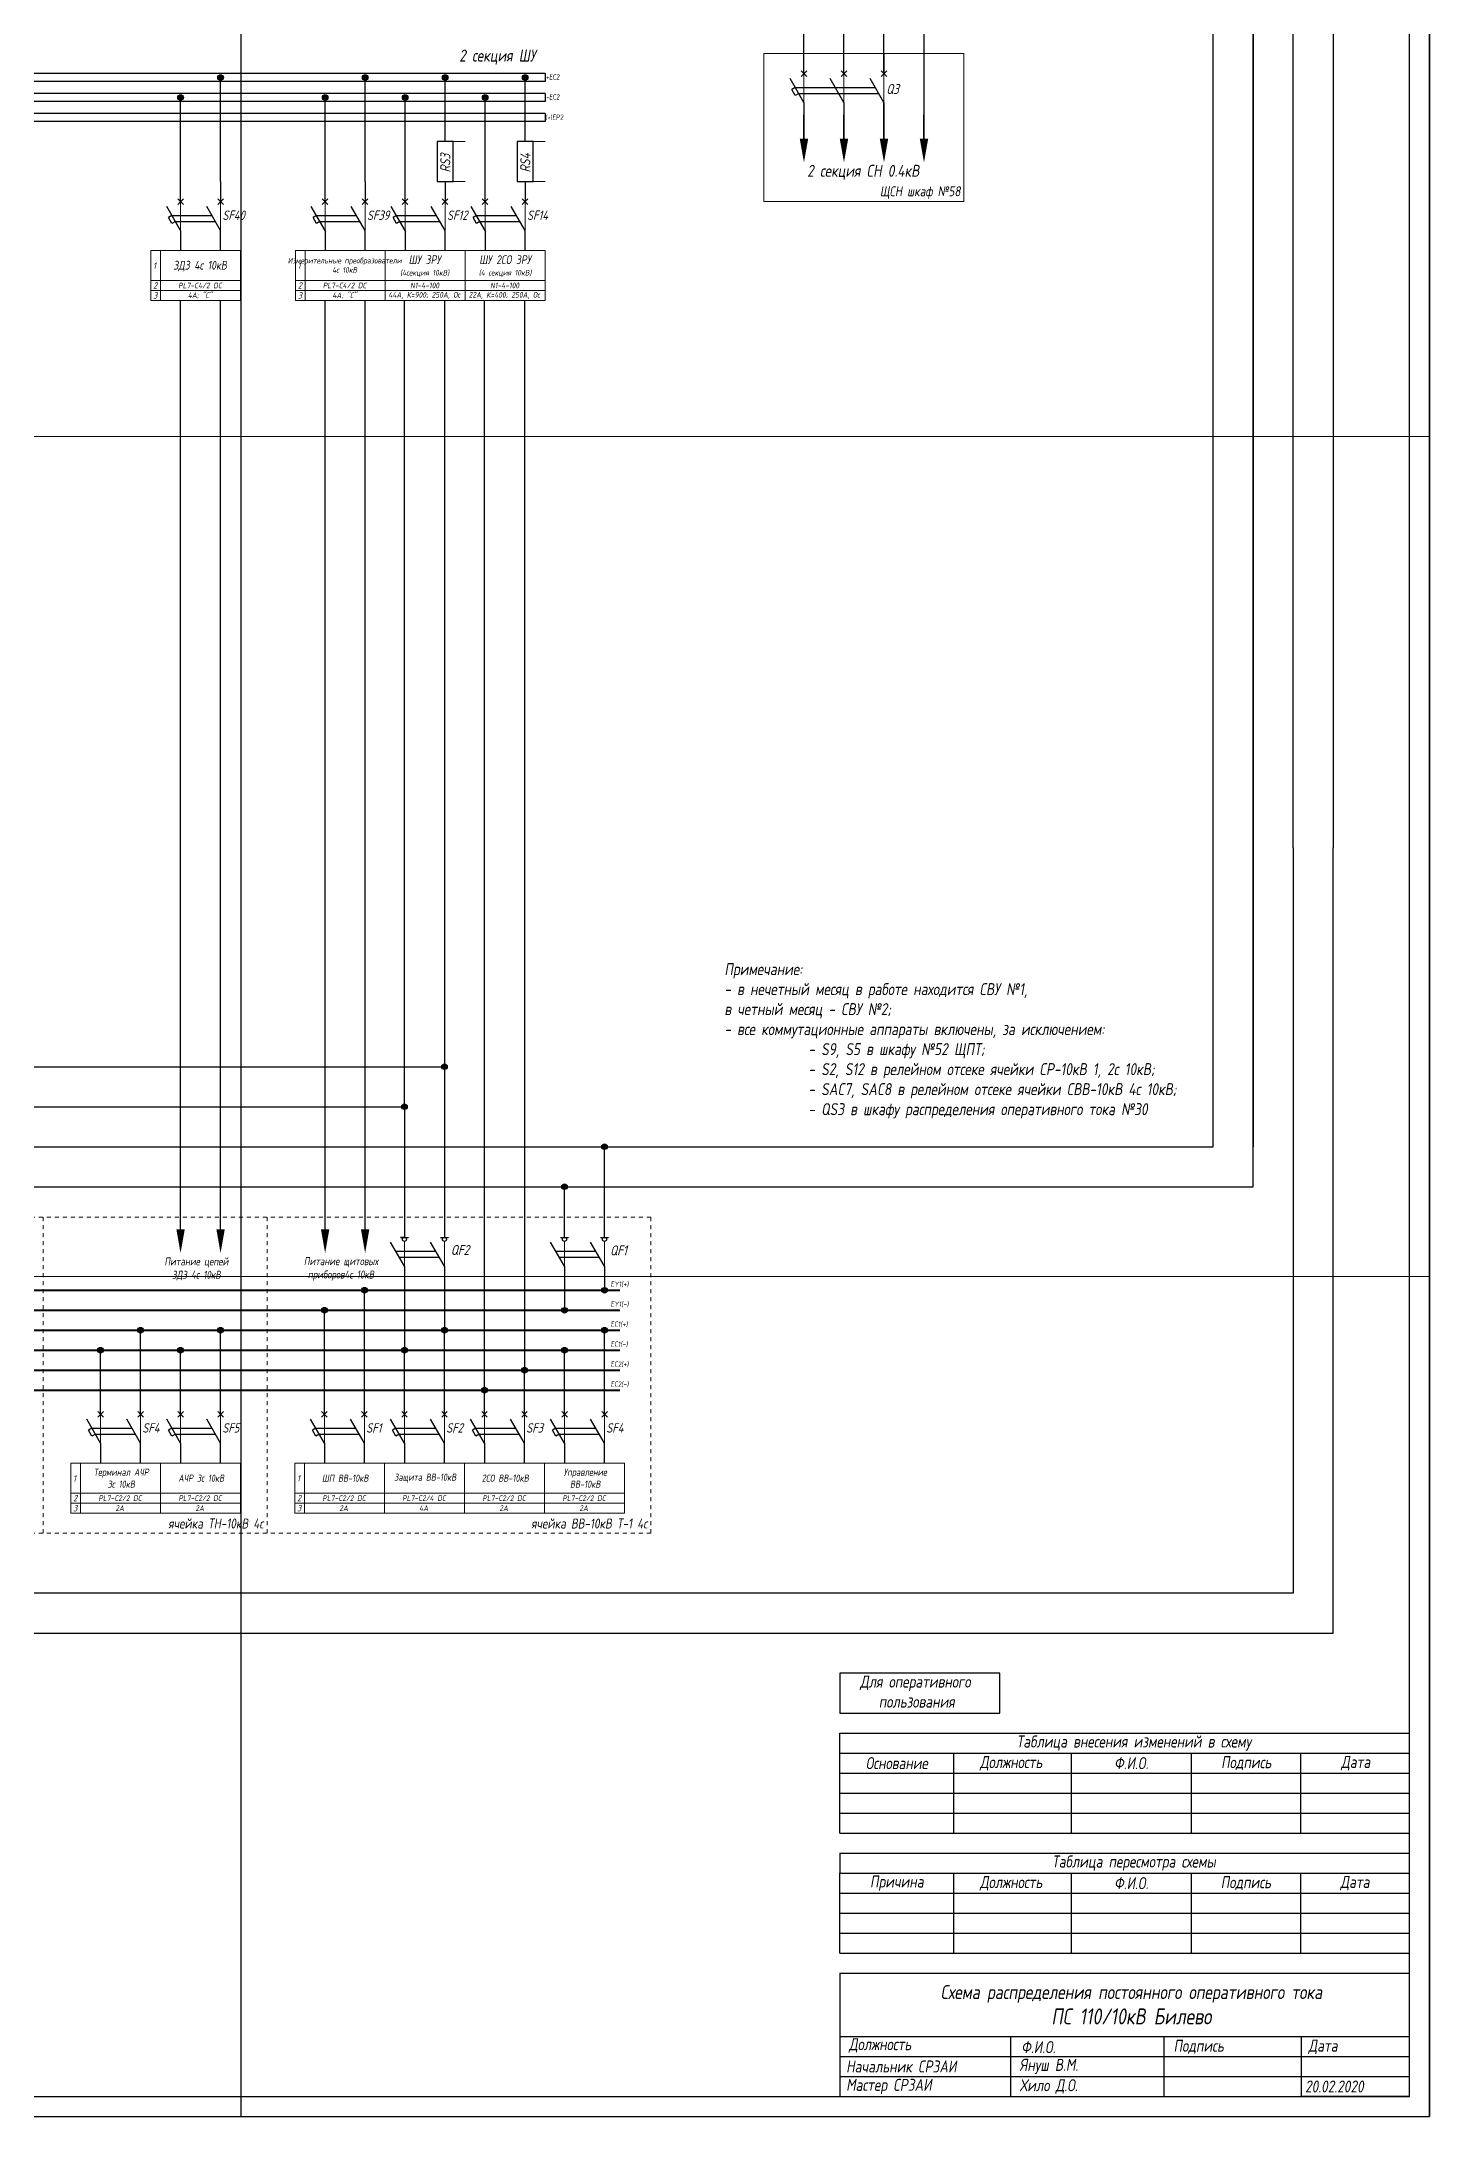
# Model space of a CAD drawing. Header units: millimetres. Extents: x 9 to 5215, y -207 to 4633.
# Drawn here: x 1930 to 2277, y 3793 to 4312 of the extents above; entities that cross this region are included whole.
import ezdxf

# ---------------------------------------------------------------- set-up
doc = ezdxf.new("R2010")
doc.units = ezdxf.units.MM
doc.linetypes.add('JIS_02_1.0', pattern=[2, 1, -1])
doc.layers.add('Разрывы', color=10, linetype='Continuous')
doc.layers.add('Рамка', color=1, linetype='Continuous', plot=False)
doc.styles.add('eskdw', font='GOST_ANT.TTF', dxfattribs={"oblique": 10})
doc.styles.add('GOST', font='GOST_ANT.TTF', dxfattribs={"oblique": 10, "height": 2.5})
doc.styles.get("Standard").update_dxf_attribs({"font": 'GOST_ANT.TTF', "oblique": 10, "height": 2.5})
doc.styles.add('Гост', font='GOST_ANT.TTF', dxfattribs={"oblique": 10, "height": 1.4})
doc.styles.add('Шины', font='gost_1.ttf', dxfattribs={"oblique": 5, "height": 1.2})

msp = doc.modelspace()

# ---------------------------------------------------------------- hatches: boundary and pattern name
for points in [[(1975.85, 4302.75, 1), (1974.45, 4302.75, 1)], [(2011.99, 4302.75, 1), (2010.59, 4302.75, 1)], [(2031.99, 4302.75, 1), (2030.59, 4302.75, 1)], [(2051.99, 4302.75, 1), (2050.59, 4302.75, 1)], [(1965.85, 4297.75, 1), (1964.45, 4297.75, 1)], [(2001.99, 4297.75, 1), (2000.59, 4297.75, 1)], [(2021.99, 4297.75, 1), (2020.59, 4297.75, 1)], [(2041.99, 4297.75, 1), (2040.59, 4297.75, 1)], [(2031.82, 4055.46, 1), (2030.42, 4055.46, 1)], [(2031.82, 4055.46, 1), (2030.42, 4055.46, 1)], [(2031.82, 4055.46, 1), (2030.42, 4055.46, 1)], [(2021.82, 4045.46, 1), (2020.42, 4045.46, 1)], [(2021.82, 4045.46, 1), (2020.42, 4045.46, 1)], [(2021.82, 4045.46, 1), (2020.42, 4045.46, 1)], [(2071.82, 4035.46, 1), (2070.42, 4035.46, 1)], [(2071.82, 4035.46, 1), (2070.42, 4035.46, 1)], [(2071.82, 4035.46, 1), (2070.42, 4035.46, 1)], [(2061.82, 4025.46, 1), (2060.42, 4025.46, 1)], [(2061.82, 4025.46, 1), (2060.42, 4025.46, 1)], [(2061.82, 4025.46, 1), (2060.42, 4025.46, 1)], [(2011.82, 3999.59, 1), (2010.42, 3999.59, 1)], [(2011.82, 3999.59, 1), (2010.42, 3999.59, 1)], [(2071.82, 3999.58, 1), (2070.42, 3999.58, 1)], [(2071.82, 3999.58, 1), (2070.42, 3999.58, 1)], [(2001.82, 3994.59, 1), (2000.42, 3994.59, 1)], [(2001.82, 3994.59, 1), (2000.42, 3994.59, 1)], [(2001.82, 3994.59, 1), (2000.42, 3994.59, 1)], [(2061.82, 3994.58, 1), (2060.42, 3994.58, 1)], [(2061.82, 3994.58, 1), (2060.42, 3994.58, 1)], [(2061.82, 3994.58, 1), (2060.42, 3994.58, 1)], [(1955.85, 3989.59, 1), (1954.45, 3989.59, 1)], [(1955.85, 3989.59, 1), (1954.45, 3989.59, 1)], [(1975.85, 3989.59, 1), (1974.45, 3989.59, 1)], [(1975.85, 3989.59, 1), (1974.45, 3989.59, 1)], [(2031.82, 3989.59, 1), (2030.42, 3989.59, 1)], [(2031.82, 3989.59, 1), (2030.42, 3989.59, 1)], [(2031.82, 3989.58, 1), (2030.42, 3989.58, 1)], [(2031.82, 3989.58, 1), (2030.42, 3989.58, 1)], [(2071.82, 3989.59, 1), (2070.42, 3989.59, 1)], [(2071.82, 3989.59, 1), (2070.42, 3989.59, 1)], [(1945.85, 3984.59, 1), (1944.45, 3984.59, 1)], [(1945.85, 3984.59, 1), (1944.45, 3984.59, 1)], [(1945.85, 3984.59, 1), (1944.45, 3984.59, 1)], [(1965.85, 3984.59, 1), (1964.45, 3984.59, 1)], [(1965.85, 3984.59, 1), (1964.45, 3984.59, 1)], [(1965.85, 3984.59, 1), (1964.45, 3984.59, 1)], [(2021.82, 3984.59, 1), (2020.42, 3984.59, 1)], [(2021.82, 3984.59, 1), (2020.42, 3984.59, 1)], [(2021.82, 3984.59, 1), (2020.42, 3984.59, 1)], [(2021.82, 3984.58, 1), (2020.42, 3984.58, 1)], [(2021.82, 3984.58, 1), (2020.42, 3984.58, 1)], [(2021.82, 3984.58, 1), (2020.42, 3984.58, 1)], [(2061.82, 3984.59, 1), (2060.42, 3984.59, 1)], [(2061.82, 3984.59, 1), (2060.42, 3984.59, 1)], [(2061.82, 3984.59, 1), (2060.42, 3984.59, 1)], [(2051.82, 3979.59, 1), (2050.42, 3979.59, 1)], [(2051.82, 3979.59, 1), (2050.42, 3979.59, 1)], [(2041.82, 3974.59, 1), (2040.42, 3974.59, 1)], [(2041.82, 3974.59, 1), (2040.42, 3974.59, 1)], [(2041.82, 3974.59, 1), (2040.42, 3974.59, 1)]]:
    msp.add_hatch(color=256).paths.add_polyline_path(points)

# ---------------------------------------------------------------- linework, layer by layer
for p, q in [((2277.34, 4509.21), (2277.34, 3793.03)), ((2272.34, 3798.03), (2272.34, 4504.21)), ((2223.26, 4035.46), (2223.26, 4396.01)), ((2233.26, 4396.01), (2233.26, 4035.46)), ((2233.26, 4025.46), (2233.26, 4396.01)), ((2243.26, 4110.22), (2243.26, 4396.01)), ((2253.26, 4396.01), (2253.26, 4110.22)), ((2120.98, 4308.75), (2120.98, 4333.75)), ((2130.98, 4308.75), (2130.98, 4328.75)), ((2140.98, 4308.75), (2140.98, 4323.75)), ((2150.98, 4318.75), (2150.98, 4291.52)), ((2120.98, 4303.75), (2120.98, 4308.75)), ((2120.98, 4303.75), (2120.98, 4308.75)), ((2130.98, 4303.75), (2130.98, 4308.75)), ((2130.98, 4303.75), (2130.98, 4308.75)), ((2140.98, 4308.75), (2140.98, 4303.75)), ((2140.98, 4303.75), (2140.98, 4308.75)), ((2056.29, 4303.75), (1644.09, 4303.75)), ((2056.29, 4301.75), (1644.09, 4301.75)), ((1975.15, 4276.75), (1975.15, 4302.75)), ((2011.29, 4276.75), (2011.29, 4302.75)), ((2031.29, 4291.75), (2031.29, 4302.75)), ((2051.29, 4297.75), (2051.29, 4302.75)), ((2056.29, 4303.75), (2056.29, 4301.75)), ((2120.98, 4296.52), (2117.52, 4302.52)), ((2120.27, 4303.05), (2121.69, 4304.46)), ((2121.69, 4303.05), (2120.27, 4304.46)), ((2130.98, 4296.52), (2127.52, 4302.52)), ((2130.27, 4303.05), (2131.69, 4304.46)), ((2131.69, 4303.05), (2130.27, 4304.46)), ((2140.98, 4296.52), (2137.52, 4302.52)), ((2138.38, 4301.02), (2138.38, 4301.02)), ((2140.27, 4303.05), (2141.69, 4304.46)), ((2141.69, 4303.05), (2140.27, 4304.46)), ((2056.29, 4298.75), (1644.09, 4298.75)), ((2056.29, 4296.75), (1644.09, 4296.75)), ((1965.15, 4291.75), (1965.15, 4297.75)), ((2001.29, 4291.75), (2001.29, 4297.75)), ((2021.29, 4291.75), (2021.29, 4297.75)), ((2041.29, 4291.75), (2041.29, 4297.75)), ((2051.29, 4291.75), (2051.29, 4297.75)), ((2056.29, 4298.75), (2056.29, 4296.75)), ((2118.82, 4300.27), (2117.95, 4299.77)), ((2118.82, 4298.27), (2117.95, 4299.77)), ((2118.82, 4300.27), (2138.82, 4300.27)), ((2119.68, 4298.77), (2118.82, 4298.27)), ((2119.68, 4298.77), (2139.68, 4298.77)), ((2120.98, 4296.52), (2120.98, 4291.52)), ((2120.98, 4296.52), (2120.98, 4287.48)), ((2130.98, 4296.52), (2130.98, 4291.52)), ((2130.98, 4296.52), (2130.98, 4287.48)), ((2140.98, 4291.52), (2140.98, 4296.52)), ((2140.98, 4296.52), (2140.98, 4287.48)), ((2150.98, 4296.52), (2150.98, 4287.48)), ((2056.29, 4293.75), (1644.09, 4293.75)), ((2056.29, 4291.75), (1644.09, 4291.75)), ((1965.15, 4271.75), (1965.15, 4291.75)), ((2001.29, 4271.75), (2001.29, 4291.75)), ((2021.29, 4271.75), (2021.29, 4291.75)), ((2031.29, 4286.75), (2031.29, 4291.75)), ((2031.29, 4286.75), (2031.29, 4291.75)), ((2041.29, 4271.75), (2041.29, 4291.75)), ((2051.29, 4286.75), (2051.29, 4291.75)), ((2051.29, 4286.75), (2051.29, 4291.75)), ((2056.29, 4293.75), (2056.29, 4291.75)), ((2033.29, 4286.75), (2029.29, 4286.75)), ((2029.29, 4286.75), (2029.29, 4276.75)), ((2033.29, 4276.75), (2033.29, 4286.75)), ((2053.29, 4286.75), (2049.29, 4286.75)), ((2049.29, 4286.75), (2049.29, 4276.75)), ((2053.29, 4276.75), (2053.29, 4286.75)), ((1975.15, 4276.75), (1975.15, 4271.75)), ((2011.29, 4276.75), (2011.29, 4271.75)), ((2029.29, 4276.75), (2033.29, 4276.75)), ((2031.29, 4276.75), (2031.29, 4271.75)), ((2049.29, 4276.75), (2053.29, 4276.75)), ((2051.29, 4276.75), (2051.29, 4271.75)), ((1965.15, 4264.52), (1961.68, 4270.52)), ((1964.44, 4271.05), (1965.85, 4272.46)), ((1965.85, 4271.05), (1964.44, 4272.46)), ((1975.15, 4264.52), (1971.68, 4270.52)), ((1974.44, 4271.05), (1975.85, 4272.46)), ((1975.85, 4271.05), (1974.44, 4272.46)), ((2001.29, 4264.52), (1997.82, 4270.52)), ((2000.58, 4271.05), (2001.99, 4272.46)), ((2001.99, 4271.05), (2000.58, 4272.46)), ((2011.29, 4264.52), (2007.82, 4270.52)), ((2010.58, 4271.05), (2011.99, 4272.46)), ((2011.99, 4271.05), (2010.58, 4272.46)), ((2021.29, 4264.52), (2017.82, 4270.52)), ((2020.58, 4271.05), (2021.99, 4272.46)), ((2021.99, 4271.05), (2020.58, 4272.46)), ((2031.29, 4264.52), (2027.82, 4270.52)), ((2030.58, 4271.05), (2031.99, 4272.46)), ((2031.99, 4271.05), (2030.58, 4272.46)), ((2041.29, 4264.52), (2037.82, 4270.52)), ((2040.58, 4271.05), (2041.99, 4272.46)), ((2041.99, 4271.05), (2040.58, 4272.46)), ((2051.29, 4264.52), (2047.82, 4270.52)), ((2050.58, 4271.05), (2051.99, 4272.46)), ((2051.99, 4271.05), (2050.58, 4272.46)), ((1962.98, 4268.27), (1962.11, 4267.77)), ((1962.98, 4266.27), (1962.11, 4267.77)), ((1962.98, 4268.27), (1972.98, 4268.27)), ((1963.85, 4266.77), (1962.98, 4266.27)), ((1963.85, 4266.77), (1973.85, 4266.77)), ((1965.15, 4264.52), (1965.15, 4259.52)), ((1972.55, 4269.02), (1972.55, 4269.02)), ((1975.15, 4259.52), (1975.15, 4264.52)), ((1999.12, 4268.27), (1998.26, 4267.77)), ((1999.12, 4266.27), (1998.26, 4267.77)), ((1999.12, 4268.27), (2009.12, 4268.27)), ((1999.99, 4266.77), (1999.12, 4266.27)), ((1999.99, 4266.77), (2009.99, 4266.77)), ((2001.29, 4264.52), (2001.29, 4259.52)), ((2008.69, 4269.02), (2008.69, 4269.02)), ((2011.29, 4259.52), (2011.29, 4264.52)), ((2019.12, 4268.27), (2018.26, 4267.77)), ((2019.12, 4266.27), (2018.26, 4267.77)), ((2019.12, 4268.27), (2029.12, 4268.27)), ((2019.99, 4266.77), (2019.12, 4266.27)), ((2019.99, 4266.77), (2029.99, 4266.77)), ((2021.29, 4264.52), (2021.29, 4259.52)), ((2028.69, 4269.02), (2028.69, 4269.02)), ((2031.29, 4259.52), (2031.29, 4264.52)), ((2039.12, 4268.27), (2038.26, 4267.77)), ((2039.12, 4266.27), (2038.26, 4267.77)), ((2039.12, 4268.27), (2049.12, 4268.27)), ((2039.99, 4266.77), (2039.12, 4266.27)), ((2039.99, 4266.77), (2049.99, 4266.77)), ((2041.29, 4264.52), (2041.29, 4259.52)), ((2048.69, 4269.02), (2048.69, 4269.02)), ((2051.29, 4259.52), (2051.29, 4264.52)), ((1980.15, 4259.52), (1980.15, 4247.02)), ((1965.15, 4017.83), (1965.15, 4247.02)), ((1975.15, 4017.83), (1975.15, 4247.02)), ((2001.29, 4017.83), (2001.29, 4247.02)), ((2011.29, 4017.83), (2011.29, 4247.02)), ((2021.12, 4061.5), (2021.12, 4247.02)), ((2031.12, 4247.02), (2031.12, 4061.5)), ((2041.12, 4061.5), (2041.12, 4247.02)), ((2051.12, 4247.02), (2051.12, 4061.5)), ((2243.26, 4110.22), (2243.26, 3928.86)), ((2253.26, 3913.86), (2253.26, 4110.22)), ((2021.12, 4045.46), (2021.12, 4061.5)), ((2031.12, 4061.5), (2031.12, 4055.46)), ((2041.12, 4045.46), (2041.12, 4061.5)), ((2051.12, 4061.5), (2051.12, 4055.46)), ((1687.21, 4055.46), (2031.12, 4055.46)), ((2031.12, 4055.46), (2031.12, 4012.81)), ((2051.12, 4055.46), (2051.12, 3979.59)), ((1677.21, 4045.46), (2021.12, 4045.46)), ((2021.12, 4045.46), (2021.12, 4017.83)), ((2041.12, 3974.59), (2041.12, 4045.46)), ((1667.21, 4035.46), (2071.12, 4035.46)), ((2071.12, 4035.46), (2223.26, 4035.46)), ((2071.12, 4012.81), (2071.12, 4035.46)), ((1657.21, 4025.46), (2061.12, 4025.46)), ((2061.12, 4025.46), (2233.26, 4025.46)), ((2061.12, 4012.81), (2061.12, 4025.46)), ((2021.12, 4017.81), (2021.12, 4012.81)), ((2021.12, 4005.58), (2017.66, 4011.58)), ((2018.52, 4010.08), (2018.52, 4010.08)), ((2018.52, 4010.08), (2018.52, 4010.08)), ((2021.12, 4012.81), (2020.12, 4012.81)), ((2020.12, 4012.81), (2022.12, 4012.81)), ((2031.12, 4005.58), (2027.66, 4011.58)), ((2028.52, 4010.08), (2028.52, 4010.08)), ((2030.12, 4012.81), (2032.12, 4012.81)), ((2061.12, 4005.58), (2057.66, 4011.58)), ((2058.52, 4010.08), (2058.52, 4010.08)), ((2058.52, 4010.08), (2058.52, 4010.08)), ((2060.12, 4012.81), (2062.12, 4012.81)), ((2071.12, 4005.58), (2067.66, 4011.58)), ((2068.52, 4010.08), (2068.52, 4010.08)), ((2070.12, 4012.81), (2072.12, 4012.81)), ((2018.96, 4009.33), (2028.96, 4009.33)), ((2019.82, 4007.83), (2029.82, 4007.83)), ((2021.12, 4005.58), (2021.12, 3984.58)), ((2031.12, 4005.58), (2031.12, 3989.58)), ((2058.96, 4009.33), (2068.96, 4009.33)), ((2059.82, 4007.83), (2069.82, 4007.83)), ((2061.12, 4005.58), (2061.12, 3994.59)), ((2071.12, 4005.58), (2071.12, 3999.58)), ((2011.12, 3973.59), (2011.12, 3999.59)), ((2001.12, 3973.59), (2001.12, 3994.59)), ((1955.15, 3983.59), (1955.15, 3989.59)), ((1955.15, 3983.59), (1955.15, 3989.59)), ((1955.15, 3973.59), (1955.15, 3989.59)), ((1975.15, 3983.59), (1975.15, 3989.59)), ((1975.15, 3983.59), (1975.15, 3989.59)), ((1975.15, 3973.59), (1975.15, 3989.59)), ((2011.12, 3983.59), (2011.12, 3989.59)), ((2011.12, 3983.59), (2011.12, 3989.59)), ((2031.12, 3983.59), (2031.12, 3989.59)), ((2031.12, 3983.59), (2031.12, 3989.59)), ((2031.12, 3973.59), (2031.12, 3989.59)), ((2071.12, 3983.59), (2071.12, 3989.59)), ((2071.12, 3983.59), (2071.12, 3989.59)), ((2071.12, 3973.59), (2071.12, 3989.59)), ((1945.15, 3983.59), (1945.15, 3984.59)), ((1945.15, 3973.59), (1945.15, 3984.59)), ((1965.15, 3983.59), (1965.15, 3984.59)), ((1965.15, 3973.59), (1965.15, 3984.59)), ((2001.12, 3983.59), (2001.12, 3984.59)), ((2021.12, 3983.59), (2021.12, 3984.59)), ((2021.12, 3973.59), (2021.12, 3984.59)), ((2061.12, 3983.59), (2061.12, 3984.59)), ((2061.12, 3973.59), (2061.12, 3984.59)), ((2051.12, 3973.59), (2051.12, 3979.59)), ((2051.12, 3973.59), (2051.12, 3979.59)), ((2051.12, 3973.59), (2051.12, 3979.59)), ((1945.15, 3968.59), (1945.15, 3973.59)), ((1955.15, 3968.59), (1955.15, 3973.59)), ((1955.15, 3968.59), (1955.15, 3973.59)), ((1965.15, 3968.59), (1965.15, 3973.59)), ((1975.15, 3968.59), (1975.15, 3973.59)), ((1975.15, 3968.59), (1975.15, 3973.59)), ((2001.12, 3968.59), (2001.12, 3973.59)), ((2011.12, 3968.59), (2011.12, 3973.59)), ((2011.12, 3968.59), (2011.12, 3973.59)), ((2021.12, 3968.59), (2021.12, 3973.59)), ((2031.12, 3968.59), (2031.12, 3973.59)), ((2031.12, 3968.59), (2031.12, 3973.59)), ((2041.12, 3973.59), (2041.12, 3974.59)), ((2041.12, 3973.59), (2041.12, 3974.59)), ((2041.12, 3968.59), (2041.12, 3973.59)), ((2051.12, 3968.59), (2051.12, 3973.59)), ((2051.12, 3968.59), (2051.12, 3973.59)), ((2061.12, 3968.59), (2061.12, 3973.59)), ((2071.12, 3968.59), (2071.12, 3973.59)), ((2071.12, 3968.59), (2071.12, 3973.59)), ((1944.44, 3967.88), (1945.85, 3969.3)), ((1945.85, 3967.88), (1944.44, 3969.3)), ((1954.44, 3967.88), (1955.85, 3969.3)), ((1955.85, 3967.88), (1954.44, 3969.3)), ((1964.44, 3967.88), (1965.85, 3969.3)), ((1965.85, 3967.88), (1964.44, 3969.3)), ((1974.44, 3967.88), (1975.85, 3969.3)), ((1975.85, 3967.88), (1974.44, 3969.3)), ((2000.42, 3967.88), (2001.83, 3969.3)), ((2001.83, 3967.88), (2000.42, 3969.3)), ((2010.42, 3967.88), (2011.83, 3969.3)), ((2011.83, 3967.88), (2010.42, 3969.3)), ((2020.42, 3967.88), (2021.83, 3969.3)), ((2021.83, 3967.88), (2020.42, 3969.3)), ((2030.42, 3967.88), (2031.83, 3969.3)), ((2031.83, 3967.88), (2030.42, 3969.3)), ((2040.42, 3967.88), (2041.83, 3969.3)), ((2041.83, 3967.88), (2040.42, 3969.3)), ((2050.42, 3967.88), (2051.83, 3969.3)), ((2051.83, 3967.88), (2050.42, 3969.3)), ((2060.42, 3967.88), (2061.83, 3969.3)), ((2061.83, 3967.88), (2060.42, 3969.3)), ((2070.42, 3967.88), (2071.83, 3969.3)), ((2071.83, 3967.88), (2070.42, 3969.3)), ((1945.15, 3961.36), (1941.68, 3967.36)), ((1942.98, 3965.11), (1942.11, 3964.61)), ((1942.98, 3963.11), (1942.11, 3964.61)), ((1942.98, 3965.11), (1952.98, 3965.11)), ((1943.85, 3963.61), (1942.98, 3963.11)), ((1943.85, 3963.61), (1953.85, 3963.61)), ((1955.15, 3961.36), (1951.68, 3967.36)), ((1952.55, 3965.86), (1952.55, 3965.86)), ((1965.15, 3961.36), (1961.68, 3967.36)), ((1962.98, 3965.11), (1962.11, 3964.61)), ((1962.98, 3963.11), (1962.11, 3964.61)), ((1962.98, 3965.11), (1972.98, 3965.11)), ((1963.85, 3963.61), (1962.98, 3963.11)), ((1963.85, 3963.61), (1973.85, 3963.61)), ((1975.15, 3961.36), (1971.68, 3967.36)), ((1972.55, 3965.86), (1972.55, 3965.86)), ((2001.12, 3961.36), (1997.66, 3967.36)), ((1998.96, 3965.11), (1998.09, 3964.61)), ((1998.96, 3963.11), (1998.09, 3964.61)), ((1998.96, 3965.11), (2008.96, 3965.11)), ((1999.82, 3963.61), (1998.96, 3963.11)), ((1999.82, 3963.61), (2009.82, 3963.61)), ((2011.12, 3961.36), (2007.66, 3967.36)), ((2008.52, 3965.86), (2008.52, 3965.86)), ((2021.12, 3961.36), (2017.66, 3967.36)), ((2018.96, 3965.11), (2018.09, 3964.61)), ((2018.96, 3963.11), (2018.09, 3964.61)), ((2018.96, 3965.11), (2028.96, 3965.11)), ((2019.82, 3963.61), (2018.96, 3963.11)), ((2019.82, 3963.61), (2029.82, 3963.61)), ((2031.12, 3961.36), (2027.66, 3967.36)), ((2028.52, 3965.86), (2028.52, 3965.86)), ((2041.12, 3961.36), (2037.66, 3967.36)), ((2038.96, 3965.11), (2038.09, 3964.61)), ((2038.96, 3963.11), (2038.09, 3964.61)), ((2038.96, 3965.11), (2048.96, 3965.11)), ((2039.82, 3963.61), (2038.96, 3963.11)), ((2039.82, 3963.61), (2049.82, 3963.61)), ((2051.12, 3961.36), (2047.66, 3967.36)), ((2048.52, 3965.86), (2048.52, 3965.86)), ((2061.12, 3961.36), (2057.66, 3967.36)), ((2058.96, 3965.11), (2058.09, 3964.61)), ((2058.96, 3963.11), (2058.09, 3964.61)), ((2058.96, 3965.11), (2068.96, 3965.11)), ((2059.82, 3963.61), (2058.96, 3963.11)), ((2059.82, 3963.61), (2069.82, 3963.61)), ((2071.12, 3961.36), (2067.66, 3967.36)), ((2068.52, 3965.86), (2068.52, 3965.86)), ((1945.15, 3961.36), (1945.15, 3956.36)), ((1955.15, 3956.36), (1955.15, 3961.36)), ((1965.15, 3961.36), (1965.15, 3956.36)), ((1975.15, 3956.36), (1975.15, 3961.36)), ((2001.12, 3961.36), (2001.12, 3956.36)), ((2011.12, 3956.36), (2011.12, 3961.36)), ((2021.12, 3961.36), (2021.12, 3956.36)), ((2031.12, 3956.36), (2031.12, 3961.36)), ((2041.12, 3961.36), (2041.12, 3956.36)), ((2051.12, 3956.36), (2051.12, 3961.36)), ((2061.12, 3961.36), (2061.12, 3956.36)), ((2071.12, 3956.36), (2071.12, 3961.36)), ((1980.15, 3956.36), (1980.15, 3943.86)), ((2243.26, 3928.86), (2243.26, 3923.86)), ((2243.26, 3923.86), (1864.1, 3923.86)), ((1874.1, 3913.86), (2253.26, 3913.86)), ((2129.94, 3863.86), (2129.94, 3888.86)), ((2129.94, 3888.86), (2272.34, 3888.86)), ((2129.94, 3858.86), (2272.34, 3858.86)), ((2129.94, 3858.86), (2129.94, 3853.86)), ((2129.94, 3833.86), (2129.94, 3853.86)), ((998, 3798.03), (2135.61, 3798.03)), ((2116.89, 3798.03), (2272.34, 3798.03)), ((2116.89, 3798.03), (2272.34, 3798.03)), ((2272.34, 3798.03), (2245.07, 3798.03)), ((978, 3793.03), (2277.34, 3793.03))]:
    msp.add_line(p, q)
at = {"lineweight": 13}
for p, q in [((2160.98, 4308.75), (2110.98, 4308.75)), ((2110.98, 4308.75), (2110.98, 4271.75)), ((2160.98, 4308.75), (2160.98, 4271.75)), ((2160.98, 4271.75), (2110.98, 4271.75))]:
    msp.add_line(p, q, dxfattribs=at)
at = {"ltscale": 5}
for p, q in [((2120.98, 4287.48), (2120.98, 4293.43)), ((2130.98, 4287.48), (2130.98, 4293.43)), ((2140.98, 4287.48), (2140.98, 4293.43)), ((2150.98, 4287.48), (2150.98, 4293.43)), ((1965.15, 4014.85), (1965.15, 4020.8)), ((1975.15, 4014.85), (1975.15, 4020.8)), ((2001.29, 4014.85), (2001.29, 4020.8)), ((2011.29, 4014.85), (2011.29, 4020.8))]:
    msp.add_line(p, q, dxfattribs=at)
at = {"lineweight": 15}
for p, q in [((2033.29, 4286.75), (2036.29, 4286.75)), ((2053.29, 4286.75), (2056.29, 4286.75)), ((2036.29, 4276.75), (2033.29, 4276.75)), ((2056.29, 4276.75), (2053.29, 4276.75))]:
    msp.add_line(p, q, dxfattribs=at)
at = {"lineweight": 9}
for p, q in [((1957.7, 4259.52), (1960.15, 4259.52)), ((1957.7, 4259.52), (1957.7, 4247.02)), ((1960.15, 4259.52), (1980.15, 4259.52)), ((1960.15, 4259.52), (1960.15, 4247.02)), ((1993.84, 4259.52), (1996.29, 4259.52)), ((1993.84, 4259.52), (1993.84, 4247.02)), ((1996.29, 4259.52), (2016.29, 4259.52)), ((1996.29, 4259.52), (1996.29, 4247.02)), ((2016.29, 4259.52), (2036.29, 4259.52)), ((2016.29, 4259.52), (2016.29, 4247.02)), ((2036.29, 4259.52), (2036.29, 4247.02)), ((2036.29, 4259.52), (2056.29, 4259.52)), ((2036.29, 4259.52), (2036.29, 4247.02)), ((2056.29, 4259.52), (2056.29, 4247.02)), ((1957.7, 4252.02), (1980.15, 4252.02)), ((1957.7, 4252.02), (1980.15, 4252.02)), ((1957.7, 4249.52), (1960.15, 4249.52)), ((1960.15, 4249.52), (1980.15, 4249.52)), ((1960.15, 4249.52), (1980.15, 4249.52)), ((1993.84, 4252.02), (2016.29, 4252.02)), ((1993.84, 4252.02), (2056.29, 4252.02)), ((1993.84, 4252.02), (2020.63, 4252.02)), ((1993.84, 4249.52), (1996.29, 4249.52)), ((1996.29, 4249.52), (2016.29, 4249.52)), ((1996.29, 4249.52), (2016.29, 4249.52)), ((2016.29, 4249.52), (2036.29, 4249.52)), ((2016.29, 4249.52), (2036.29, 4249.52)), ((2036.29, 4252.02), (2056.29, 4252.02)), ((2036.29, 4252.02), (2056.29, 4252.02)), ((2036.29, 4249.52), (2056.29, 4249.52)), ((2036.29, 4249.52), (2056.29, 4249.52)), ((1957.7, 4247.02), (1960.15, 4247.02)), ((1960.15, 4247.02), (1980.15, 4247.02)), ((1960.15, 4247.02), (1980.15, 4247.02)), ((1993.84, 4247.02), (1996.29, 4247.02)), ((1996.29, 4247.02), (2016.29, 4247.02)), ((1996.29, 4247.02), (2016.29, 4247.02)), ((2016.29, 4247.02), (2036.29, 4247.02)), ((2016.29, 4247.02), (2036.29, 4247.02)), ((2036.29, 4247.02), (2056.29, 4247.02)), ((2036.29, 4247.02), (2056.29, 4247.02)), ((1937.7, 3956.36), (1940.15, 3956.36)), ((1937.7, 3956.36), (1937.7, 3943.86)), ((1940.15, 3956.36), (1940.15, 3943.86)), ((1940.15, 3956.36), (1940.15, 3943.86)), ((1940.15, 3956.36), (1960.15, 3956.36)), ((1960.15, 3956.36), (1960.15, 3943.86)), ((1960.15, 3956.36), (1960.15, 3943.86)), ((1960.15, 3956.36), (1980.15, 3956.36)), ((1993.68, 3956.36), (1996.12, 3956.36)), ((1993.68, 3956.36), (1993.68, 3943.86)), ((1996.12, 3956.36), (1996.12, 3943.86)), ((1996.12, 3956.36), (1996.12, 3943.86)), ((1996.12, 3956.36), (2016.12, 3956.36)), ((2016.12, 3956.36), (2016.12, 3943.86)), ((2016.12, 3956.36), (2016.12, 3943.86)), ((2016.12, 3956.36), (2036.12, 3956.36)), ((2036.12, 3956.36), (2036.12, 3943.86)), ((2036.12, 3956.36), (2036.12, 3943.86)), ((2036.12, 3956.36), (2056.12, 3956.36)), ((2036.12, 3956.36), (2036.12, 3943.86)), ((2056.12, 3956.36), (2056.12, 3943.86)), ((2056.12, 3956.36), (2076.12, 3956.36)), ((2076.12, 3956.36), (2076.12, 3943.86)), ((1937.7, 3948.86), (1980.15, 3948.86)), ((1940.15, 3951.36), (1940.15, 3943.86)), ((1940.15, 3951.36), (1940.15, 3943.86)), ((1940.15, 3951.36), (1940.15, 3943.86)), ((1960.15, 3951.36), (1960.15, 3943.86)), ((1960.15, 3951.36), (1960.15, 3943.86)), ((1960.15, 3951.36), (1960.15, 3943.86)), ((1993.68, 3948.86), (2076.12, 3948.86)), ((1996.12, 3951.36), (1996.12, 3943.86)), ((1996.12, 3951.36), (1996.12, 3943.86)), ((1996.12, 3951.36), (1996.12, 3943.86)), ((2016.12, 3951.36), (2016.12, 3943.86)), ((2016.12, 3951.36), (2016.12, 3943.86)), ((2016.12, 3951.36), (2016.12, 3943.86)), ((2036.12, 3951.36), (2036.12, 3943.86)), ((2036.12, 3951.36), (2036.12, 3943.86)), ((2036.12, 3951.36), (2036.12, 3943.86)), ((1937.7, 3946.36), (1940.15, 3946.36)), ((1937.7, 3943.86), (1940.15, 3943.86)), ((1940.15, 3946.36), (1960.15, 3946.36)), ((1940.15, 3943.86), (1960.15, 3943.86)), ((1960.15, 3946.36), (1980.15, 3946.36)), ((1960.15, 3943.86), (1980.15, 3943.86)), ((1993.68, 3946.36), (1996.12, 3946.36)), ((1993.68, 3943.86), (1996.12, 3943.86)), ((1996.12, 3946.36), (2016.12, 3946.36)), ((1996.12, 3943.86), (2016.12, 3943.86)), ((2016.12, 3946.36), (2036.12, 3946.36)), ((2016.12, 3943.86), (2036.12, 3943.86)), ((2036.12, 3946.36), (2056.12, 3946.36)), ((2036.12, 3943.86), (2056.12, 3943.86)), ((2056.12, 3946.36), (2076.12, 3946.36)), ((2056.12, 3943.86), (2076.12, 3943.86))]:
    msp.add_line(p, q, dxfattribs=at)
at = {"linetype": 'JIS_02_1.0', "lineweight": 9}
for p, q in [((2082.74, 4017.83), (1629.85, 4017.83)), ((1930.79, 4017.83), (1930.79, 3938.86)), ((1986.76, 4017.83), (1986.76, 3938.86)), ((2082.74, 4017.83), (2082.74, 3938.86)), ((2082.74, 3938.86), (1629.85, 3938.86))]:
    msp.add_line(p, q, dxfattribs=at)
at = {"linetype": 'JIS_02_1.0', "lineweight": 15}
for p, q in [((1986.76, 4017.83), (1986.76, 3938.86)), ((1986.76, 4017.83), (1986.76, 3938.86)), ((2082.74, 4017.83), (2082.74, 3938.86))]:
    msp.add_line(p, q, dxfattribs=at)
at = {"lineweight": 40}
for p, q in [((1647.86, 3999.59), (2074.96, 3999.59)), ((1647.86, 3994.59), (2074.96, 3994.59)), ((1647.86, 3989.59), (2074.96, 3989.59)), ((1647.86, 3984.59), (2074.96, 3984.59)), ((1647.86, 3979.59), (2074.96, 3979.59)), ((1647.86, 3974.59), (2074.96, 3974.59))]:
    msp.add_line(p, q, dxfattribs=at)
at = {"lineweight": 25}
for p, q in [((2169.94, 3903.86), (2129.94, 3903.86)), ((2129.94, 3903.86), (2129.94, 3893.86)), ((2169.94, 3893.86), (2169.94, 3903.86)), ((2129.94, 3893.86), (2169.94, 3893.86)), ((2129.94, 3883.86), (2272.34, 3883.86)), ((2158.41, 3863.86), (2158.41, 3883.86)), ((2187.79, 3883.86), (2187.79, 3863.86)), ((2217.79, 3883.86), (2217.79, 3863.86)), ((2245.07, 3883.86), (2245.07, 3863.86)), ((2129.94, 3878.86), (2272.34, 3878.86)), ((2129.94, 3873.86), (2272.34, 3873.86)), ((2129.94, 3868.86), (2272.34, 3868.86)), ((2129.94, 3863.86), (2272.34, 3863.86)), ((2129.94, 3853.86), (2272.34, 3853.86)), ((2158.41, 3833.86), (2158.41, 3853.86)), ((2187.79, 3853.86), (2187.79, 3833.86)), ((2217.79, 3853.86), (2217.79, 3833.86)), ((2245.07, 3853.86), (2245.07, 3833.86)), ((2129.94, 3848.86), (2272.34, 3848.86)), ((2129.94, 3843.86), (2272.34, 3843.86)), ((2129.94, 3838.86), (2272.34, 3838.86)), ((2129.94, 3833.86), (2272.34, 3833.86)), ((2129.94, 3828.86), (2272.34, 3828.86)), ((2129.94, 3828.86), (2129.94, 3798.03)), ((2129.94, 3813.03), (2272.34, 3813.03)), ((2172.64, 3813.03), (2172.64, 3798.03)), ((2210.93, 3813.03), (2210.93, 3798.03)), ((2245.23, 3813.03), (2245.23, 3798.03)), ((2129.94, 3808.03), (2272.34, 3808.03)), ((2129.94, 3803.03), (2272.34, 3803.03)), ((2129.94, 3798.03), (2272.34, 3798.03))]:
    msp.add_line(p, q, dxfattribs=at)
at = {"ltscale": 5}
for points in [[(2120.98, 4281.52, 0, 2.11, 0), (2120.98, 4287.48, 0, 2.11, 0)], [(2130.98, 4281.52, 0, 2.11, 0), (2130.98, 4287.48, 0, 2.11, 0)], [(2140.98, 4281.52, 0, 2.11, 0), (2140.98, 4287.48, 0, 2.11, 0)], [(2150.98, 4281.52, 0, 2.11, 0), (2150.98, 4287.48, 0, 2.11, 0)], [(1965.15, 4008.89, 0, 2.11, 0), (1965.15, 4014.85, 0, 2.11, 0)], [(1975.15, 4008.89, 0, 2.11, 0), (1975.15, 4014.85, 0, 2.11, 0)], [(2001.29, 4008.89, 0, 2.11, 0), (2001.29, 4014.85, 0, 2.11, 0)], [(2011.29, 4008.89, 0, 2.11, 0), (2011.29, 4014.85, 0, 2.11, 0)]]:
    msp.add_lwpolyline(points, format="xyseb", dxfattribs=at)
for centre, radius in [((1975.15, 4302.75), 0.7), ((2011.29, 4302.75), 0.7), ((2031.29, 4302.75), 0.7), ((2051.29, 4302.75), 0.7), ((1965.15, 4297.75), 0.7), ((2001.29, 4297.75), 0.7), ((2021.29, 4297.75), 0.7), ((2041.29, 4297.75), 0.7), ((2031.12, 4055.46), 0.7), ((2031.12, 4055.46), 0.7), ((2031.12, 4055.46), 0.7), ((2021.12, 4045.46), 0.7), ((2021.12, 4045.46), 0.7), ((2021.12, 4045.46), 0.7), ((2071.12, 4035.46), 0.7), ((2071.12, 4035.46), 0.7), ((2071.12, 4035.46), 0.7), ((2061.12, 4025.46), 0.7), ((2061.12, 4025.46), 0.7), ((2061.12, 4025.46), 0.7), ((2021.12, 4012.31), 0.5), ((2031.12, 4012.31), 0.5), ((2061.12, 4012.31), 0.5), ((2071.12, 4012.31), 0.5), ((2011.12, 3999.59), 0.7), ((2011.12, 3999.59), 0.7), ((2071.12, 3999.58), 0.7), ((2071.12, 3999.58), 0.7), ((2001.12, 3994.59), 0.7), ((2001.12, 3994.59), 0.7), ((2001.12, 3994.59), 0.7), ((2061.12, 3994.58), 0.7), ((2061.12, 3994.58), 0.7), ((2061.12, 3994.58), 0.7), ((1955.15, 3989.59), 0.7), ((1955.15, 3989.59), 0.7), ((1975.15, 3989.59), 0.7), ((1975.15, 3989.59), 0.7), ((2031.12, 3989.59), 0.7), ((2031.12, 3989.59), 0.7), ((2031.12, 3989.58), 0.7), ((2031.12, 3989.58), 0.7), ((2071.12, 3989.59), 0.7), ((2071.12, 3989.59), 0.7), ((1945.15, 3984.59), 0.7), ((1945.15, 3984.59), 0.7), ((1945.15, 3984.59), 0.7), ((1965.15, 3984.59), 0.7), ((1965.15, 3984.59), 0.7), ((1965.15, 3984.59), 0.7), ((2021.12, 3984.59), 0.7), ((2021.12, 3984.59), 0.7), ((2021.12, 3984.59), 0.7), ((2021.12, 3984.58), 0.7), ((2021.12, 3984.58), 0.7), ((2021.12, 3984.58), 0.7), ((2061.12, 3984.59), 0.7), ((2061.12, 3984.59), 0.7), ((2061.12, 3984.59), 0.7), ((2051.12, 3979.59), 0.7), ((2051.12, 3979.59), 0.7), ((2041.12, 3974.59), 0.7), ((2041.12, 3974.59), 0.7), ((2041.12, 3974.59), 0.7)]:
    msp.add_circle(centre, radius)
at = {"layer": 'Разрывы', "lineweight": 13}
for p, q in [((2120.98, 4303.75), (2120.98, 4296.52)), ((2130.98, 4303.75), (2130.98, 4296.52)), ((2140.98, 4303.75), (2140.98, 4296.52)), ((1965.15, 4271.75), (1965.15, 4264.52)), ((1975.15, 4271.75), (1975.15, 4264.52)), ((2001.29, 4271.75), (2001.29, 4264.52)), ((2011.29, 4271.75), (2011.29, 4264.52)), ((2021.29, 4271.75), (2021.29, 4264.52)), ((2031.29, 4271.75), (2031.29, 4264.52)), ((2041.29, 4271.75), (2041.29, 4264.52)), ((2051.29, 4271.75), (2051.29, 4264.52)), ((2021.12, 4011.81), (2021.12, 4005.58)), ((2031.12, 4011.81), (2031.12, 4005.58)), ((2061.12, 4011.81), (2061.12, 4005.58)), ((2071.12, 4011.81), (2071.12, 4005.58)), ((1945.15, 3968.59), (1945.15, 3961.36)), ((1955.15, 3968.59), (1955.15, 3961.36)), ((1965.15, 3968.59), (1965.15, 3961.36)), ((1975.15, 3968.59), (1975.15, 3961.36)), ((2001.12, 3968.59), (2001.12, 3961.36)), ((2011.12, 3968.59), (2011.12, 3961.36)), ((2021.12, 3968.59), (2021.12, 3961.36)), ((2031.12, 3968.59), (2031.12, 3961.36)), ((2041.12, 3968.59), (2041.12, 3961.36)), ((2051.12, 3968.59), (2051.12, 3961.36)), ((2061.12, 3968.59), (2061.12, 3961.36)), ((2071.12, 3968.59), (2071.12, 3961.36))]:
    msp.add_line(p, q, dxfattribs=at)
at = {"layer": 'Рамка'}
for p, q in [((1980.34, 4213.03), (1980.34, 4423.03)), ((2277.34, 4213.03), (2277.34, 4423.03)), ((1980.34, 4003.03), (1980.34, 4213.03)), ((2277.34, 4003.03), (2277.34, 4213.03)), ((1980.34, 3793.03), (1980.34, 4003.03)), ((2277.34, 3793.03), (2277.34, 4003.03)), ((1683.34, 3793.03), (1980.34, 3793.03))]:
    msp.add_line(p, q, dxfattribs=at)
at = {"layer": 'Рамка', "lineweight": 9}
for p, q in [((1683.34, 4213.03), (1980.34, 4213.03)), ((1980.34, 4213.03), (2277.34, 4213.03)), ((1683.34, 4003.03), (1980.34, 4003.03)), ((1980.34, 4003.03), (2277.34, 4003.03))]:
    msp.add_line(p, q, dxfattribs=at)

# ---------------------------------------------------------------- texts
at = {"style": 'eskdw', "oblique": 15}
for s, height, p in [('Q3', 2.5, (2141.53, 4298.64)), ('SF40', 2.355, (1975.59, 4267.15)), ('SF39', 2.355, (2011.73, 4267.15)), ('SF12', 2.355, (2031.73, 4267.15)), ('SF14', 2.355, (2051.73, 4267.15)), ('QF2', 2.5, (2032.69, 4008.4)), ('QF1', 2.5, (2072.5, 4008.3)), ('SF4', 2.355, (1955.57, 3963.99)), ('SF5', 2.355, (1975.57, 3963.99)), ('SF1', 2.355, (2011.54, 3963.99)), ('SF2', 2.355, (2031.54, 3963.99)), ('SF3', 2.355, (2051.54, 3963.99)), ('SF4', 2.355, (2071.54, 3963.99))]:
    msp.add_text(s, height=height, dxfattribs=at).set_placement(p)
for s, p in [('RS3', (2032.58, 4279.01)), ('RS4', (2052.58, 4279.01))]:
    msp.add_text(s, height=2.5, rotation=90, dxfattribs=at).set_placement(p)
at = {"lineweight": 9, "style": 'eskdw', "oblique": 15}
for s, p in [('1', (1958.25, 4254.92)), ('1', (1994.39, 4254.92)), ('2', (1958.29, 4249.97)), ('3', (1958.29, 4247.47)), ('2', (1994.43, 4249.97)), ('3', (1994.43, 4247.47)), ('1', (1938.25, 3951.76)), ('1', (1994.23, 3951.76)), ('2', (1938.29, 3946.81)), ('2', (1994.26, 3946.81)), ('3', (1938.29, 3944.31)), ('3', (1994.26, 3944.31))]:
    msp.add_text(s, height=1.6, dxfattribs=at).set_placement(p)
at = {"lineweight": 9}
for s, width, insert, char_height, attachment_point, style in [('2 секция ШУ', 33.2912, (2044.39, 4307.84), 3, 5, 'Гост'), (' +{\\H1.0833x;EС2}', 7.2274, (2055.74, 4303.55), 1.2, 1, 'Шины'), (' -{\\H1.0833x;EС2 }', 11.8735, (2055.74, 4298.55), 1.2, 1, 'Шины'), (' (+){\\H1.0833x;EP2 }', 11.8735, (2055.65, 4293.51), 1.2, 1, 'Шины'), ('ЗДЗ 4с 10кВ', 20, (1970.04, 4255.6), 2.2, 5, 'Гост'), ('Измерительные преобразователи \\P4с 10кВ', 23.0606, (2006.18, 4255.82), 1.4, 5, 'Гост'), ('ШУ ЗРУ \\P{\\H0.63636x;(4секция 10кВ)}', 20, (2026.18, 4255.6), 2.2, 5, 'Гост'), ('ШУ 2СО ЗРУ\\P{\\H0.63636x;(4 секция 10кВ)}', 20, (2046.29, 4255.6), 2.2, 5, 'Гост'), (' {\\H1.0833x;EY1(+)}', 7.2274, (2071.96, 4001.77), 1.2, 1, 'Шины'), (' {\\H1.0833x;EY1(-)}', 7.2274, (2071.96, 3996.77), 1.2, 1, 'Шины'), (' {\\H1.0833x;EC1(+)}', 7.2274, (2071.96, 3991.77), 1.2, 1, 'Шины'), (' {\\H1.0833x;EC1(-)}', 7.2274, (2071.96, 3986.77), 1.2, 1, 'Шины'), (' {\\H1.0833x;EC2(+)}', 7.2274, (2071.96, 3981.77), 1.2, 1, 'Шины'), (' {\\H1.0833x;EC2(-)}', 7.2274, (2071.96, 3976.77), 1.2, 1, 'Шины')]:
    msp.add_mtext_dynamic_manual_height_columns(s, width=width, gutter_width=6, heights=[0], dxfattribs=dict(at, insert=insert, char_height=char_height, attachment_point=attachment_point, style=style))
for s, width, gutter_width, insert, char_height, attachment_point, style in [('\\pi6.1033;2 секция СН 0.4кВ', 40.3785, 12.5, (2115.69, 4280.93), 3, 1, 'GOST'), ('\\pi3.6304;ЩСН шкаф №58', 27.0502, 12.5, (2136.34, 4275.58), 2.5, 1, 'GOST'), ('Примечание:\\P- в нечетный месяц в работе находится СВУ №1,\\Pв четный месяц - СВУ №2;\\P- все коммутационные аппараты включены, за исключением:\\P\\pi21;- S9, S5 в шкафу №52 ЩПТ;\\P- S2, S12 в релейном отсеке ячейки СР-10кВ 1, 2с 10кВ;\\P- SAC7, SAC8 в релейном отсеке ячейки СВВ-10кВ 4с 10кВ;\\P- QS3 в шкафу распределения оперативного тока №30', 122.1451, 12.5, (2101.09, 4081.36), 3, 1, 'GOST'), ('ячейка ТН-10кВ 4с', 37.4467, 7, (1985.86, 3941.27), 2.5, 6, 'Гост'), ('ячейка ВВ-10кВ Т-1 4с', 37.4467, 7, (2081.83, 3941.27), 2.5, 6, 'Гост'), ('Таблица внесения изменений в схему', 155.4501, 12.5, (2203.43, 3886.36), 3, 5, 'GOST'), ('Основание', 28.477, 12.5, (2144.18, 3881.36), 3, 5, 'GOST'), ('Должность', 35.4501, 12.5, (2172.76, 3881.31), 3, 5, 'GOST'), ('Ф.И.О.', 30, 12.5, (2202.79, 3881.36), 3, 5, 'GOST'), ('Подпись', 27.2749, 12.5, (2231.52, 3881.36), 3, 5, 'GOST'), ('Дата', 27.2749, 12.5, (2258.89, 3881.36), 3, 5, 'GOST'), ('Таблица пересмотра схемы', 155.4501, 12.5, (2203.43, 3856.36), 3, 5, 'GOST'), ('Причина', 28.477, 12.5, (2144.18, 3851.36), 3, 5, 'GOST'), ('Должность', 35.4501, 12.5, (2172.76, 3851.31), 3, 5, 'GOST'), ('Ф.И.О.', 30, 12.5, (2202.79, 3851.36), 3, 5, 'GOST'), ('Подпись', 27.2749, 12.5, (2231.43, 3851.36), 3, 5, 'GOST'), ('Дата', 27.2749, 12.5, (2258.7, 3851.36), 3, 5, 'GOST'), ('Должность', 35.4501, 12.5, (2140.01, 3810.79), 3, 5, 'GOST'), ('Ф.И.О.', 30, 12.5, (2179.58, 3810.37), 3, 5, 'GOST'), ('Подпись', 27.2749, 12.5, (2219.64, 3810.48), 3, 5, 'GOST'), ('Дата', 27.2749, 12.5, (2250.72, 3810.44), 3, 5, 'GOST'), ('Мастер СРЗАИ', 28.477, 12.5, (2131.52, 3800.53), 3, 4, 'GOST'), ('Начальник СРЗАИ', 28.477, 12.5, (2131.52, 3805.53), 3, 4, 'GOST'), ('Хило Д.О.', 28.477, 12.5, (2174.92, 3800.53), 3, 4, 'GOST'), ('Януш В.М.', 28.477, 12.5, (2174.92, 3805.53), 3, 4, 'GOST'), ('20.02.2020', 28.477, 12.5, (2246.23, 3800.53), 3, 4, 'GOST')]:
    msp.add_mtext_dynamic_manual_height_columns(s, width=width, gutter_width=gutter_width, heights=[0], dxfattribs=dict(insert=insert, char_height=char_height, attachment_point=attachment_point, style=style))
at = {"lineweight": 9, "attachment_point": 5}
for s, insert, char_height, width in [('\\A1;{\\fGOST 2.304 type A|b0|i0|c0|p34;PL7-C\\fGOST 2.304 type A|b0|i0|c204|p34;4\\fGOST 2.304 type A|b0|i0|c0|p34;/2\\fGOST 2.304 type A|b0|i0|c204|p34; \\fGOST 2.304 type A|b0|i0|c0|p34;DC}', (1970.03, 4250.77), 1.4, 20), ('\\A1;{\\fGOST 2.304 type A|b0|i0|c204|p34;4А; "С"}', (1970.03, 4248.27), 1.4, 20), ('\\A1;{\\fGOST 2.304 type A|b0|i0|c0|p34;PL7-C\\fGOST 2.304 type A|b0|i0|c204|p34;4\\fGOST 2.304 type A|b0|i0|c0|p34;/2\\fGOST 2.304 type A|b0|i0|c204|p34; \\fGOST 2.304 type A|b0|i0|c0|p34;DC}', (2006.17, 4250.77), 1.4, 20), ('\\A1;{\\fGOST 2.304 type A|b0|i0|c204|p34;4А; "С"}', (2006.17, 4248.27), 1.4, 20), ('44А, К=900; 250А, Ос', (2026.08, 4248.27), 1.4, 20), ('\\A1;N1-4-100', (2026.17, 4250.77), 1.4, 20), ('22А, К=400; 250А, Ос', (2046.08, 4248.27), 1.4, 20), ('\\A1;N1-4-100', (2046.17, 4250.77), 1.4, 20), ('\\pt18;Терминал АЧР \\P3с 10кВ', (1950.33, 3952.61), 1.8, 22.6797), ('АЧР 3с 10кВ', (1970.33, 3952.61), 1.8, 22.6797), ('ШП ВВ-10кВ', (2006.31, 3952.61), 1.8, 22.6797), ('Защита ВВ-10кВ', (2026.31, 3952.61), 1.8, 22.6797), ('2СО ВВ-10кВ', (2046.31, 3952.61), 1.8, 22.6797), ('Управление \\PВВ-10кВ', (2066.31, 3952.61), 1.8, 22.6797), ('\\A1;{\\fGOST 2.304 type A|b0|i0|c0|p34;PL7-C\\fGOST 2.304 type A|b0|i0|c204|p34;2\\fGOST 2.304 type A|b0|i0|c0|p34;/2 DC}', (1950.03, 3947.61), 1.4, 20), ('\\A1;{\\fGOST 2.304 type A|b0|i0|c0|p34;PL7-C\\fGOST 2.304 type A|b0|i0|c204|p34;2\\fGOST 2.304 type A|b0|i0|c0|p34;/2 DC}', (1970.03, 3947.61), 1.4, 20), ('\\A1;{\\fGOST 2.304 type A|b0|i0|c0|p34;PL7-C\\fGOST 2.304 type A|b0|i0|c204|p34;2\\fGOST 2.304 type A|b0|i0|c0|p34;/2 DC}', (2006.01, 3947.61), 1.4, 20), ('\\A1;{\\fGOST 2.304 type A|b0|i0|c0|p34;PL7-C\\fGOST 2.304 type A|b0|i0|c204|p34;2\\fGOST 2.304 type A|b0|i0|c0|p34;/\\fGOST 2.304 type A|b0|i0|c204|p34;4\\fGOST 2.304 type A|b0|i0|c0|p34; DC}', (2026.01, 3947.61), 1.4, 20), ('\\A1;{\\fGOST 2.304 type A|b0|i0|c0|p34;PL7-C\\fGOST 2.304 type A|b0|i0|c204|p34;2\\fGOST 2.304 type A|b0|i0|c0|p34;/2 DC}', (2046.01, 3947.61), 1.4, 20), ('\\A1;{\\fGOST 2.304 type A|b0|i0|c0|p34;PL7-C\\fGOST 2.304 type A|b0|i0|c204|p34;2\\fGOST 2.304 type A|b0|i0|c0|p34;/2 DC}', (2066.01, 3947.61), 1.4, 20), ('{\\fGOST 2.304 type A|b0|i0|c204|p34;2А}', (1949.94, 3945.11), 1.4, 20), ('{\\fGOST 2.304 type A|b0|i0|c0|p34;2\\fGOST 2.304 type A|b0|i0|c204|p34;А}', (1969.94, 3945.11), 1.4, 20), ('{\\fGOST 2.304 type A|b0|i0|c204|p34;2А}', (2005.92, 3945.11), 1.4, 20), ('{\\fGOST 2.304 type A|b0|i0|c204|p34;4А}', (2025.92, 3945.11), 1.4, 20), ('{\\fGOST 2.304 type A|b0|i0|c204|p34;2А}', (2045.92, 3945.11), 1.4, 20), ('{\\fGOST 2.304 type A|b0|i0|c204|p34;2А}', (2065.92, 3945.11), 1.4, 20)]:
    msp.add_mtext(s, dxfattribs=dict(at, insert=insert, char_height=char_height, width=width))
at = {"lineweight": 9, "char_height": 2, "width": 23.278, "attachment_point": 5, "style": 'Гост'}
for s, insert in [('\\pl-0.9;Питание цепей \\PЗДЗ 4с 10кВ', (1969.56, 4004.91)), ('\\pl-0.9;Питание щитовых приборов4с 10кВ', (2005.7, 4004.91))]:
    msp.add_mtext(s, dxfattribs=dict(at, insert=insert))
at = {"lineweight": 25, "style": 'eskdw'}
for s, insert, char_height, width, attachment_point in [('\\pi2.2046;Для оперативного \\P\\pi6.8948;пользования', (2132.79, 3903.24), 3, 32.9128, 1), ('\\pi19.03;{\\H0.875x;Схема распределения постоянного оперативного тока\\P}ПС 110/10кВ Билево', (2193.3, 3820.97), 4, 123.513, 5)]:
    msp.add_mtext(s, dxfattribs=dict(at, insert=insert, char_height=char_height, width=width, attachment_point=attachment_point))

doc.saveas('drawing.dxf')
